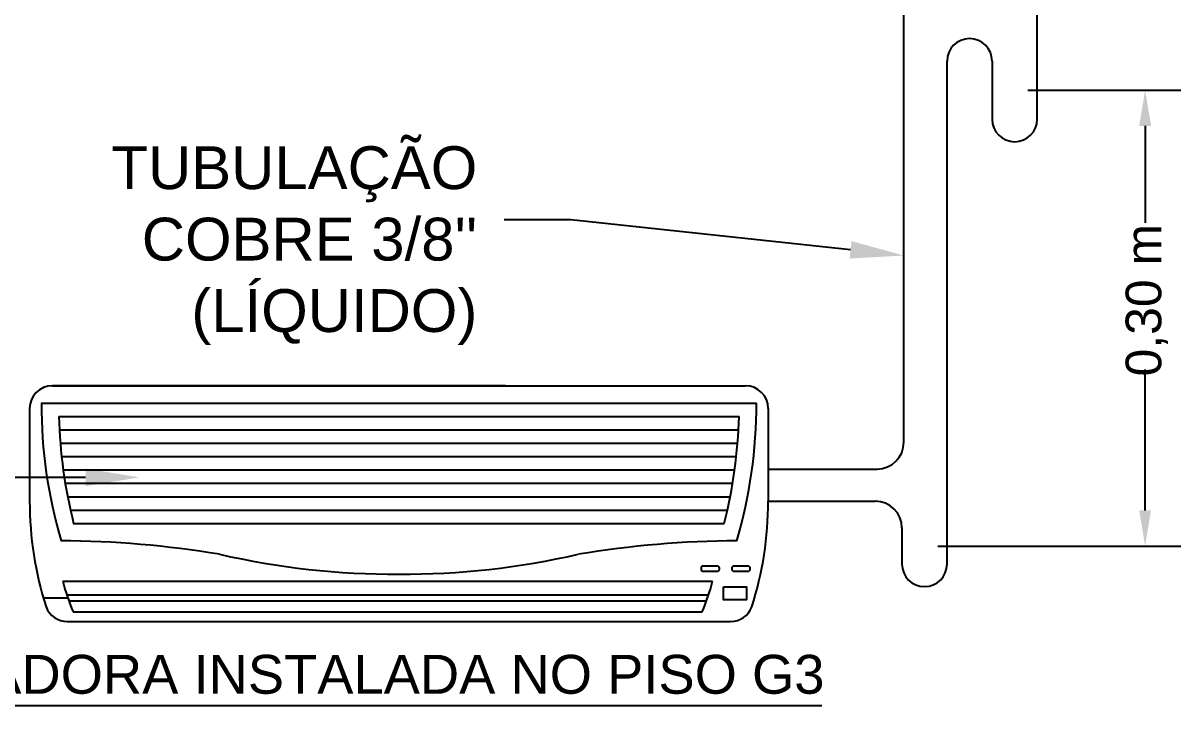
# Model space of a CAD drawing. Header units: millimetres. Extents: x 421 to 5436, y -1186 to -112.
# Drawn here: x 5352.528 to 5354.689, y -184.423 to -183.112 of the extents above; entities that cross this region are included whole.
import ezdxf
from ezdxf import colors
from ezdxf.entities.mleader import LeaderData, LeaderLine
from ezdxf.enums import TextEntityAlignment as Align
from ezdxf.math import Vec2, Vec3

# ---------------------------------------------------------------- set-up
doc = ezdxf.new("R2010")
doc.units = ezdxf.units.MM
for name, color, linetype in [('A-AC', 150, 'Continuous'), ('ATEXTO', 2, 'Continuous'), ('COEN-AC-COTAS', 10, 'Continuous'), ('G-TEXTO2', 2, 'Continuous')]:
    doc.layers.add(name, color=color, linetype=linetype)
doc.styles.add('ARIAL', font='arial.ttf', dxfattribs={"height": 0.18})
doc.styles.get("Standard").update_dxf_attribs({"font": 'arial.ttf'})

msp = doc.modelspace()

# ---------------------------------------------------------------- linework, layer by layer
at = {"layer": 'A-AC', "color": 30}
for p, q in [((5354.4208, -183.2908), (5354.4208, -182.2147)), ((5354.2526, -184.1214), (5354.2526, -183.1824)), ((5354.3367, -183.1824), (5354.3367, -183.2908)), ((5353.9188, -184.004), (5354.1184, -184.004)), ((5354.1684, -184.054), (5354.1684, -184.1214))]:
    msp.add_line(p, q, dxfattribs=at)
at = {"layer": 'A-AC', "color": 90}
for p, q in [((5354.1719, -183.894), (5354.1719, -182.4596)), ((5353.9188, -183.944), (5354.1219, -183.944))]:
    msp.add_line(p, q, dxfattribs=at)
at = {"layer": 'A-AC', "ltscale": 0.5}
for p, q in [((5352.5824, -183.7886), (5353.8765, -183.7886)), ((5353.4282, -183.7886), (5352.5824, -183.7886)), ((5352.5401, -183.8309), (5352.5401, -184.004)), ((5352.5619, -183.8209), (5353.897, -183.8209)), ((5353.9188, -183.8309), (5353.9188, -184.004)), ((5352.5946, -183.8458), (5353.8643, -183.8458)), ((5352.5957, -183.8708), (5353.8632, -183.8708)), ((5352.5974, -183.8957), (5353.8615, -183.8957)), ((5352.5997, -183.9207), (5353.8592, -183.9207)), ((5352.6028, -183.9457), (5353.8561, -183.9457)), ((5352.6066, -183.9706), (5353.8523, -183.9706)), ((5352.6111, -183.9956), (5353.8478, -183.9956)), ((5352.6163, -184.0205), (5353.8427, -184.0205)), ((5352.6214, -184.0455), (5353.8367, -184.0455)), ((5352.6018, -184.1535), (5353.815, -184.1535)), ((5352.6094, -184.1788), (5353.8074, -184.1788)), ((5352.5646, -184.1845), (5352.6113, -184.1845)), ((5352.6146, -184.1902), (5353.8035, -184.1902)), ((5352.6212, -184.2108), (5353.7956, -184.2108)), ((5352.6103, -184.2285), (5353.8486, -184.2285))]:
    msp.add_line(p, q, dxfattribs=at)
for points in [[(5353.7981, -184.1246), (5353.8229, -184.1246, -0.414214), (5353.8271, -184.1288), (5353.8271, -184.1313, -0.414214), (5353.8229, -184.1355), (5353.7981, -184.1355, -0.414214), (5353.7939, -184.1313), (5353.7939, -184.1288, -0.414214)], [(5353.8557, -184.1246), (5353.8804, -184.1246, -0.414214), (5353.8847, -184.1288), (5353.8847, -184.1313, -0.414214), (5353.8804, -184.1355), (5353.8557, -184.1355, -0.414214), (5353.8514, -184.1313), (5353.8514, -184.1288, -0.414214)]]:
    msp.add_lwpolyline(points, format="xyb", close=True, dxfattribs=at)
msp.add_lwpolyline([(5353.8352, -184.1641), (5353.878, -184.1641), (5353.878, -184.1881), (5353.8352, -184.1881)], close=True, dxfattribs=at)
at = {"layer": 'A-AC', "color": 30}
for centre, radius, start, end in [((5354.2946, -183.1824), 0.0421, 0, 180), ((5354.3788, -183.2908), 0.0421, 180, 0), ((5354.1184, -184.054), 0.05, 0, 90), ((5354.2105, -184.1214), 0.0421, 180, 0)]:
    msp.add_arc(centre, radius, start, end, dxfattribs=at)
at = {"layer": 'A-AC', "ltscale": 0.5}
for centre, radius, start, end in [((5352.5824, -183.8309), 0.0423, 90, 180), ((5353.8765, -183.8309), 0.0423, 0, 90), ((5353.4813, -183.8209), 0.9193, 180, 196.2422), ((5352.9777, -183.8209), 0.9193, 343.7578, 0), ((5353.5136, -183.8209), 0.9193, 181.5558, 194.1433), ((5352.9453, -183.8209), 0.9193, 345.8567, 358.4442), ((5353.1894, -184.004), 0.6493, 180, 197.7103), ((5353.2695, -184.004), 0.6493, 342.2897, 0), ((5352.5895, -185.9476), 1.8696, 80.605, 89.7191), ((5353.8695, -185.9476), 1.8696, 90.2809, 99.395), ((5353.2202, -182.691), 1.4491, 257.017, 270.3658), ((5353.2387, -182.691), 1.4491, 269.6342, 282.983), ((5353.0375, -184.0378), 0.4507, 194.8706, 202.563), ((5353.3793, -184.0378), 0.4507, 337.437, 345.1294), ((5352.6103, -184.1862), 0.0423, 201.2942, 270), ((5353.8486, -184.1862), 0.0423, 270, 338.7058)]:
    msp.add_arc(centre, radius, start, end, dxfattribs=at)
at = {"layer": 'A-AC', "color": 90}
msp.add_arc((5354.1219, -183.894), 0.05, 270, 0, dxfattribs=at)
at = {"layer": 'ATEXTO'}
msp.add_line((5354.0189, -184.3859), (5351.4643, -184.3859), dxfattribs=at)
at = {"layer": 'COEN-AC-COTAS'}
for p, q in [((5354.4034, -183.2366), (5354.689, -183.2366)), ((5354.6223, -183.3033), (5354.6223, -183.4842)), ((5354.6223, -184.0211), (5354.6223, -183.7584)), ((5354.2351, -184.0877), (5354.689, -184.0877))]:
    msp.add_line(p, q, dxfattribs=at)
for points in [[(5354.6112, -183.3033), (5354.6334, -183.3033), (5354.6223, -183.2366)], [(5354.6112, -184.0211), (5354.6334, -184.0211), (5354.6223, -184.0877)]]:
    msp.add_solid(points, dxfattribs=at)

# ---------------------------------------------------------------- texts
at = {"layer": 'ATEXTO'}
msp.add_text(' UNIDADE CONDENSADORA INSTALADA NO PISO G3 ', height=0.0726, dxfattribs=at).set_placement((5351.4373, -184.3853), align=Align.BOTTOM_LEFT)
at = {"layer": 'COEN-AC-COTAS', "color": 7, "insert": (5354.6254, -183.6288), "char_height": 0.06667, "attachment_point": 5, "rotation": 90}
msp.add_mtext('0,30 m', dxfattribs=at)

# ---------------------------------------------------------------- leaders
at = {"layer": 'G-TEXTO2'}
ml = msp.add_multileader_mtext('Standard', dxfattribs=at)
ml.set_content("TUBULAÇÃO COBRE 3/8''\\P(LÍQUIDO)", color=2, style='ARIAL')
ml.set_leader_properties(color=12)
ml.build(insert=Vec2(0, 0))
ml.multileader.update_dxf_attribs({"text_left_attachment_type": 2, "text_right_attachment_type": 2, "dogleg_length": 0.1, "arrow_head_size": 0.1, "scale": 0.5})
ctx = ml.context
ctx.base_point, ctx.scale, ctx.char_height, ctx.arrow_head_size, ctx.landing_gap_size, ctx.plane_origin = Vec3(5351.993, -183.4787), 0.5, 0.08, 0.1, 0.05, Vec3(5352.7396, -181.1935)
ctx.left_attachment, ctx.right_attachment, ctx.text_align_type = 2, 2, 2
notes = []
notes.append((ctx, [(1, (1, 1, 0), (5353.5502, -183.4787), (-1, 0), 0.1244, [(0, [(5354.1719, -183.5454)], 0, [])])]))
ctx.mtext.insert, ctx.mtext.width, ctx.mtext.alignment, ctx.mtext.flow_direction = Vec3(5353.3758, -183.3414), 1.410492, 3, 5
ml = msp.add_multileader_mtext('Standard', dxfattribs=at)
ml.set_content('UNIDADE EVAPORADORA INTERNA\\PAPARELHO DE SPLIT', color=2, style='ARIAL')
ml.set_leader_properties(color=12)
ml.build(insert=Vec2(0, 0))
ml.multileader.update_dxf_attribs({"text_left_attachment_type": 2, "text_right_attachment_type": 2, "dogleg_length": 0.1, "arrow_head_size": 0.1, "scale": 0.5})
ctx = ml.context
ctx.base_point, ctx.scale, ctx.char_height, ctx.arrow_head_size, ctx.landing_gap_size, ctx.plane_origin = Vec3(5350.7534, -183.9595), 0.5, 0.08, 0.1, 0.05, Vec3(5351.5559, -181.6743)
ctx.left_attachment, ctx.right_attachment, ctx.text_align_type = 2, 2, 2
notes.append((ctx, [(1, (1, 1, 0), (5352.3063, -183.9595), (-1, 0), 0.0642, [(0, [(5352.7446, -183.9595)], 0, [])])]))
ctx.mtext.insert, ctx.mtext.width, ctx.mtext.alignment, ctx.mtext.flow_direction = Vec3(5352.1921, -183.7841), 1.430923, 3, 5
for ctx, leaders in notes:
    for number, flags, end, landing, length, lines in leaders:
        leader = LeaderData()
        leader.index, (leader.has_last_leader_line, leader.has_dogleg_vector, leader.attachment_direction) = number, flags
        leader.last_leader_point, leader.dogleg_vector, leader.dogleg_length = Vec3(end), Vec3(landing), length
        for number, points, colour, breaks in lines:
            line = LeaderLine()
            line.index, line.vertices, line.color, line.breaks = number, Vec3.list(points), colors.encode_raw_color(colour), breaks
            leader.lines.append(line)
        ctx.leaders.append(leader)

doc.saveas('drawing.dxf')
